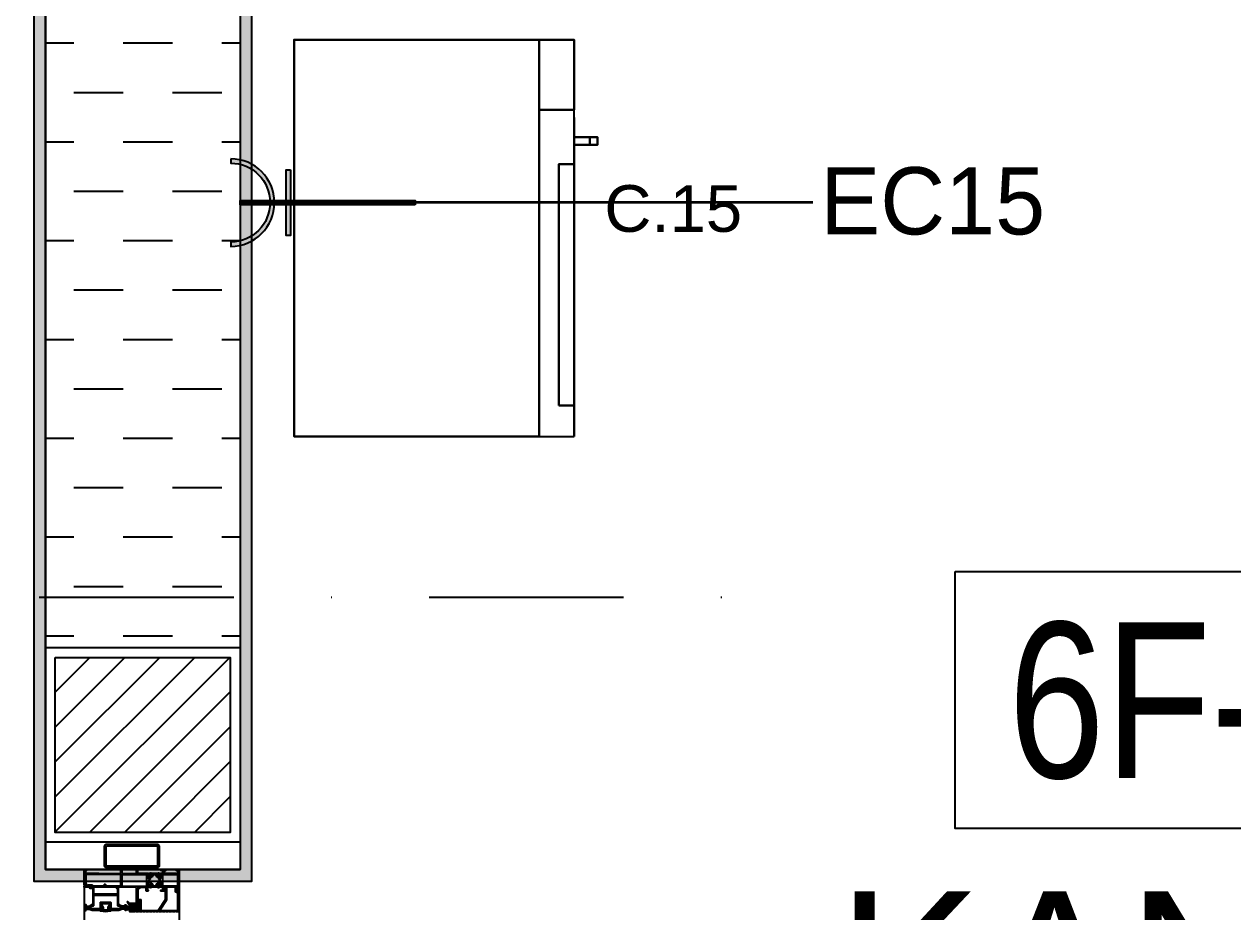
# Model space of a CAD drawing. Extents: x 58467 to 79089, y -33726 to -17391.
# Drawn here: x 75299.8 to 75455.2, y -19559.5 to -19445.4 of the extents above; entities that cross this region are included whole.
import ezdxf
from ezdxf.enums import TextEntityAlignment as Align

# ---------------------------------------------------------------- set-up
doc = ezdxf.new("R2010")
doc.units = 0
doc.header["$LTSCALE"] = 100
for name, pattern in [('DASHDOT2', [0.5, 0.25, -0.125, 0, -0.125]), ('DOT', [0.25, 0, -0.25]), ('HIDDEN2', [0.1875, 0.125, -0.0625])]:
    doc.linetypes.add(name, pattern=pattern)
for name, color, linetype in [('BA_axis', 5, 'DASHDOT2'), ('BA_elev3', 8, 'Continuous'), ('BA_glass', 1, 'Continuous'), ('BA_hatch', 137, 'Continuous'), ('BA_mat_mortar', 145, 'Continuous'), ('BA_str_steel', 72, 'Continuous'), ('BA_text_material', 12, 'Continuous'), ('BA_text_room', 12, 'Continuous'), ('BA_trace_down-str', 214, 'HIDDEN2'), ('BA_wall', 4, 'Continuous'), ('ELEKTRİK', 10, 'Continuous'), ('NW-TR', 253, 'Continuous'), ('NW-ÇELİK', 84, 'Continuous')]:
    doc.layers.add(name, color=color, linetype=linetype)
doc.layers.add('ELK', color=1, linetype='Continuous', lineweight=35)
doc.layers.add('GRC-Ekipman', color=4, linetype='Continuous', lineweight=25)
doc.styles.add('antet', font='arial.ttf')
doc.styles.add('TAKSİM', font='GOTHIC.TTF', dxfattribs={"height": 20})
doc.styles.add('text1', font='arial.ttf', dxfattribs={"height": 20})
doc.styles.add('text2', font='arial.ttf', dxfattribs={"width": 0.8})

# ---------------------------------------------------------------- blocks, each defined once
blk = doc.blocks.new('6. kat kolonlar pl.')
at = {"layer": 'BA_hatch'}
h = blk.add_hatch(dxfattribs=at)
h.set_pattern_fill('ANSI31', color=256, style=0)
h.set_pattern_definition([(45, (-39169.67752357775, 38842.68990381822), (-2.245064030267288, 2.245064030267288), [])])
h.paths.add_polyline_path([(-369.2500344736618, 1449.247845646089), (-346.7522552744267, 1449.245556665817), (-346.7522552744267, 1426.752242993316), (-369.2500344736618, 1426.754531973587)])
at = {"layer": 'BA_str_steel'}
for points in [[(-370.5000297966762, 1450.497728535287), (-345.5023723852355, 1450.497728535287), (-345.5023723852355, 1425.500071123846), (-370.5000297966762, 1425.500071123846)], [(-369.2500344736618, 1449.247845646089), (-346.7522552744267, 1449.245556665817), (-346.7522552744267, 1426.752242993316), (-369.2500344736618, 1426.754531973587)]]:
    blk.add_lwpolyline(points, close=True, dxfattribs=at)
blk = doc.blocks.new('*U176')
blk.add_line((-7.105427357601002e-15, 0), (-5.655920176650397e-14, -695.9999999999999))
at = {"linetype": 'Continuous', "style": 'text1'}
blk.add_attdef('1', text='', height=40, dxfattribs=at).set_placement((0, 38), align=Align.MIDDLE)
blk = doc.blocks.new('AXIS')
at = {"layer": 'BA_axis', "rotation": 90}
blk.add_blockref('*U176', (56.43634496159211, -31967.26667332051), dxfattribs=at)
blk = doc.blocks.new('ACS_AKS122TF2002', base_point=(-434.6, 323.9))
at = {"color": 0, "linetype": 'Continuous'}
for points in [[(-367.599543, 347.090231), (-424.569809, 346.782182, 0.250708), (-424.827988, 346.632187), (-425.421871, 345.603552, -0.290882), (-425.681678, 345.453552), (-427.6352639999999, 345.451876, -0.593545), (-427.895071, 345.901876), (-427.570004, 346.464909, 0.5948399999999999), (-427.744294, 346.764906), (-434.599537, 346.726616), (-434.599537, 345.726633, 0.456047), (-434.399537, 345.526633), (-433.399537, 345.526633, -0.389812), (-433.099537, 345.226633), (-433.099537, 344.226633, -0.441342), (-433.399537, 343.926633), (-434.399537, 343.926633, 0.378527), (-434.599537, 343.726633), (-434.599537, 323.9), (-431.599537, 323.9), (-431.599537, 325.4), (-433.099537, 325.4), (-433.099537, 328.543399, -0.4123520000000001), (-432.950491, 328.693396), (-416.694654, 328.796805), (-416.39081, 329.100649), (-416.090807, 328.800646), (-387.800809, 328.980608, -0.4480149999999999), (-387.599537, 328.780612), (-387.599537, 323.9), (-386.299537, 323.9), (-386.299537, 328.791426, -0.425607), (-386.100809, 328.991422), (-367.599543, 329.109115), (-367.599543, 324.2, 0.413911), (-367.299543, 323.9), (-366.599546, 323.9, 0.413925), (-366.299546, 324.2), (-366.299546, 328.6, -0.414502), (-365.999546, 328.9), (-359.799534, 328.9), (-359.499531, 329.200003), (-359.199528, 328.9), (-358.299534, 328.9), (-357.999531, 329.200003), (-357.699528, 328.9), (-352.299537, 328.9), (-352.299537, 329.100304), (-350.975803, 329.100304, -0.214854), (-350.79608, 328.988052, 0.25331), (-350.629102, 328.837767), (-349.202143, 328.318396, 0.548619), (-348.800678, 328.626451), (-349.026758, 331.210557), (-349.354588, 331.538386, 0.5194270000000001), (-349.689194, 331.448729), (-349.725522, 331.313152, -0.188805), (-349.866943, 331.171731), (-351.999537, 330.600304), (-352.199537, 330.600304, -0.6498729999999999), (-352.379537, 331.140304, 0.236068), (-352.299537, 331.300304), (-352.299537, 335.200304, -0.535184), (-351.999537, 335.500304), (-351.699537, 335.500304), (-350.103739, 334.526225, 0.577016), (-349.799537, 334.696935), (-349.799537, 336.122518, 0.289496), (-350.278527, 336.976069), (-351.372667, 337.643935, -0.5310010000000001), (-351.372667, 338.156065), (-350.278527, 338.823931, 0.277765), (-349.799537, 339.677482), (-349.799537, 341.103065, 0.578538), (-350.103739, 341.273775), (-351.699537, 340.299696), (-351.999537, 340.299696, -0.41362), (-352.299537, 340.599696), (-352.299537, 344.499696, 0.23639), (-352.379537, 344.659696, -0.802701), (-352.199537, 345.199696), (-351.999537, 345.199696), (-349.866943, 344.628269, -0.210853), (-349.689194, 344.351271, 0.587739), (-349.354588, 344.261614), (-349.026758, 344.589443), (-348.800678, 347.173549, 0.549503), (-349.202143, 347.481604), (-350.629102, 346.962233, 0.246021), (-350.79608, 346.811948, -0.316037), (-350.975803, 346.699696), (-352.299537, 346.699696), (-352.299537, 346.9), (-353.500105, 346.9), (-353.500105, 350.4), (-352.600105, 350.4, 0.414471), (-352.300105, 350.7, 0.097579), (-352.340297, 350.969615), (-352.790852, 351.75, 0.188389), (-353.05066, 351.9), (-354.600102, 351.9, 0.413959), (-354.900102, 351.6), (-354.901364, 347.457478, -0.4748), (-355.195809, 347.15753), (-363.499443, 347.113026), (-363.499116, 348.118819, 0.321127), (-363.799116, 348.418819), (-364.199116, 348.418819, 0.397173), (-364.499116, 348.118819), (-364.499544, 347.107598), (-365.799542, 347.1), (-365.799537, 365.6), (-364.499543, 365.6), (-364.499543, 364.4, 0.534724), (-364.199543, 364.1), (-363.799543, 364.1, 0.4139229999999999), (-363.499543, 364.4), (-363.499543, 367.7, 0.33354), (-363.799543, 368), (-364.199543, 368, 0.414505), (-364.499543, 367.7), (-364.499543, 366.8), (-365.999537, 366.8), (-365.999537, 372.7), (-364.499543, 372.7), (-364.499543, 371.8, 0.413911), (-364.199543, 371.5), (-363.799543, 371.5, 0.333135), (-363.499543, 371.8), (-363.499543, 373.6, 0.414517), (-363.799543, 373.9), (-367.299537, 373.9, 0.414511), (-367.599537, 373.6), (-367.599543, 347.090231)], [(-407.499537, 345.073667), (-387.599537, 345.181669), (-387.599537, 330.781925), (-432.799537, 330.494393), (-432.799537, 342.001774, -0.30478), (-432.612037, 342.279881, 0.309046), (-431.299537, 344.226633), (-431.299537, 344.626616, -0.498256), (-430.999537, 344.926616), (-430.1009, 344.925815, -0.408078), (-429.660974, 344.662612, 0.470626), (-428.573347, 343.651876), (-424.636694, 343.653552, 0.255993), (-423.662677, 344.682449, -0.323716), (-423.204063, 344.989538), (-408.599537, 345.067697), (-408.599537, 343.26768, 0.5367649999999999), (-408.399537, 343.06768), (-407.699537, 343.06768, 0.370779), (-407.499537, 343.26768), (-407.499537, 345.073667)], [(-323.399692, 346.903812), (-332.099689, 346.903812), (-332.099689, 349.903812), (-330.399689, 349.903812, 0.414214), (-330.099689, 350.203812), (-330.099689, 350.766495, 0.238131), (-330.221569, 351.007893), (-331.351393, 351.841551, 0.160274), (-331.529513, 351.900152), (-335.799655, 351.900152, 0.414214), (-336.299655, 351.400152), (-336.299655, 350.400152), (-333.599689, 350.400152), (-333.599689, 347.200152, -0.414214), (-333.899689, 346.900152), (-336.299689, 346.900152), (-336.299689, 346.699848), (-337.623423, 346.699848, -0.286634), (-337.803146, 346.8121, 0.194273), (-337.970124, 346.962385), (-339.397083, 347.481756, 0.548619), (-339.798547, 347.173701), (-339.572467, 344.589596), (-339.244638, 344.261766, 0.57735), (-338.910031, 344.351424), (-338.873704, 344.487, -0.267949), (-338.732283, 344.628421), (-336.599689, 345.199848), (-336.399689, 345.199848, -0.720759), (-336.219689, 344.659848, 0.236068), (-336.299689, 344.499848), (-336.299689, 340.599848, -0.414214), (-336.599689, 340.299848), (-336.899689, 340.299848), (-338.495487, 341.273927, 0.5855239999999999), (-338.799689, 341.103217), (-338.799689, 339.677634, 0.261413), (-338.320699, 338.824083), (-337.226559, 338.156217, -0.561174), (-337.226559, 337.644087), (-338.320699, 336.976221, 0.261413), (-338.799689, 336.122671), (-338.799689, 334.697087, 0.5855239999999999), (-338.495487, 334.526377), (-336.899689, 335.500456), (-336.599689, 335.500456, -0.414214), (-336.299689, 335.200456), (-336.299689, 331.300456, 0.236068), (-336.219689, 331.140456, -0.720759), (-336.399689, 330.600456), (-336.599689, 330.600456), (-338.732283, 331.171883, -0.267949), (-338.873704, 331.313305), (-338.910031, 331.448881, 0.57735), (-339.244638, 331.538538), (-339.572467, 331.210709), (-339.798547, 328.626603, 0.548619), (-339.397083, 328.318549), (-337.970124, 328.837919, 0.194273), (-337.803146, 328.988205, -0.286634), (-337.623423, 329.100456), (-336.299689, 329.100456), (-336.299689, 328.900152), (-333.899689, 328.900152, -0.414214), (-333.599689, 328.600152), (-333.599689, 325.400152), (-336.299655, 325.400152), (-336.299655, 324.400152, 0.414214), (-335.799655, 323.900152), (-331.529513, 323.900152, 0.160274), (-331.351393, 323.958753), (-330.221569, 324.792411, 0.238131), (-330.099689, 325.03381), (-330.099689, 325.596492, 0.414214), (-330.399689, 325.896492), (-332.099689, 325.896492), (-332.099689, 328.896492), (-323.399692, 328.896492), (-323.099689, 329.196495), (-322.799686, 328.896492), (-314.099689, 328.896492), (-314.099689, 325.896492), (-315.799689, 325.896492, 0.414214), (-316.099689, 325.596492), (-316.099689, 325.03381, 0.238131), (-315.977809, 324.792411), (-314.847985, 323.958753, 0.160274), (-314.669865, 323.900152), (-312.899689, 323.900152, 0.414214), (-312.599689, 324.200152), (-312.599689, 351.600152, 0.414214), (-312.899689, 351.900152), (-314.669865, 351.900152, 0.160274), (-314.847985, 351.841551), (-315.977809, 351.007893, 0.238131), (-316.099689, 350.766495), (-316.099689, 350.203812, 0.414214), (-315.799689, 349.903812), (-314.099689, 349.903812), (-314.099689, 346.903812), (-322.799686, 346.903812), (-323.099689, 346.603809), (-323.399692, 346.903812)]]:
    blk.add_lwpolyline(points, format="xyb", close=True, dxfattribs=at)
for points in [[(-386.299537, 330.790194), (-386.299537, 345.188724), (-354.199537, 345.362939), (-354.199537, 330.994393), (-386.299537, 330.790194)], [(-334.199689, 345.003812), (-314.499689, 345.003812), (-314.499689, 330.796492), (-334.199689, 330.796492), (-334.199689, 345.003812)]]:
    blk.add_lwpolyline(points, close=True, dxfattribs=at)
at = {"color": 4, "linetype": 'Continuous'}
for points in [[(-341.999689, 346.899848), (-346.599689, 346.899848, 0.258618), (-346.938908, 346.711816), (-348.918464, 343.543864, -0.258618), (-349.088074, 343.449848), (-349.13174, 343.449848, -0.131652), (-349.73174, 343.610618), (-350.499689, 344.053993), (-351.483009, 344.621713, 0.131652), (-351.588009, 344.649848), (-351.899689, 344.649848, 0.414214), (-352.299689, 344.249848), (-352.299689, 340.849848, 0.414214), (-351.899689, 340.449848), (-351.588009, 340.449848, 0.131652), (-351.483009, 340.477983), (-350.499689, 341.045703), (-349.73174, 341.489079, -0.131652), (-349.13174, 341.649848), (-348.533765, 341.649848, 0.258618), (-347.685717, 342.119929), (-345.941152, 344.911816, -0.258618), (-345.601933, 345.099848), (-342.997445, 345.099848, -0.258618), (-342.658226, 344.911816), (-340.913661, 342.119929, 0.258618), (-340.065613, 341.649848), (-339.467638, 341.649848, -0.131652), (-338.867638, 341.489079), (-338.106869, 341.049848), (-337.116369, 340.477983, 0.131652), (-337.011369, 340.449848), (-336.699689, 340.449848, 0.414214), (-336.299689, 340.849848), (-336.299689, 344.249848, 0.414214), (-336.699689, 344.649848), (-337.011369, 344.649848, 0.131652), (-337.116369, 344.621713), (-338.106869, 344.049848), (-338.867638, 343.610618, -0.131652), (-339.467638, 343.449848), (-339.511304, 343.449848, -0.258618), (-339.680914, 343.543864), (-341.66047, 346.711816, 0.258618), (-341.999689, 346.899848)], [(-346.599689, 328.900456), (-341.999689, 328.900456, 0.258618), (-341.66047, 329.088489), (-339.680914, 332.25644, -0.258618), (-339.511304, 332.350456), (-339.467638, 332.350456, -0.131652), (-338.867638, 332.189687), (-338.106869, 331.750456), (-337.116369, 331.178591, 0.131652), (-337.011369, 331.150456), (-336.699689, 331.150456, 0.414214), (-336.299689, 331.550456), (-336.299689, 334.950456, 0.414214), (-336.699689, 335.350456), (-337.011369, 335.350456, 0.131652), (-337.116369, 335.322322), (-338.106869, 334.750456), (-338.867638, 334.311226, -0.131652), (-339.467638, 334.150456), (-340.065613, 334.150456, 0.258618), (-340.913661, 333.680376), (-342.658226, 330.888489, -0.258618), (-342.997445, 330.700456), (-345.601933, 330.700456, -0.258618), (-345.941152, 330.888489), (-347.685717, 333.680376, 0.258618), (-348.533765, 334.150456), (-349.13174, 334.150456, -0.131652), (-349.73174, 334.311226), (-350.499689, 334.754602), (-351.483009, 335.322322, 0.131652), (-351.588009, 335.350456), (-351.899689, 335.350456, 0.414214), (-352.299689, 334.950456), (-352.299689, 331.550456, 0.414214), (-351.899689, 331.150456), (-351.588009, 331.150456, 0.131652), (-351.483009, 331.178591), (-350.499689, 331.746311), (-349.73174, 332.189687, -0.131652), (-349.13174, 332.350456), (-349.088074, 332.350456, -0.258618), (-348.918464, 332.25644), (-346.938908, 329.088489, 0.258618), (-346.599689, 328.900456)]]:
    blk.add_lwpolyline(points, format="xyb", close=True, dxfattribs=at)
blk = doc.blocks.new('ACS_04-3004', base_point=(38.2, -51.4))
at = {"color": 1, "linetype": 'Continuous'}
for p, q in [((38.297287, -46.41083), (38.769757, -45.93836)), ((38.595344, -46.044586), (39.550758, -47)), ((39.829437, -47), (41.281454, -45.547984)), ((40.347429, -45.675351), (42.45, -47.777922)), ((41.35, -47.600758), (43.737719, -45.213038)), ((42.21419, -45.420792), (43.793398, -47)), ((44.072078, -47), (45.979429, -45.092649)), ((44.080952, -45.166234), (45.914719, -47)), ((46.152256, -45.116217), (48.036039, -47)), ((46.19339799999999, -47), (47.84619, -45.347208)), ((48.15, -47.164719), (49.712952, -45.601766)), ((48.608521, -45.451162), (50.157359, -47)), ((50.436039, -47), (51.578844, -45.857195)), ((51.064787, -45.786107), (52.27868, -47)), ((40.962027, -50.110051), (42.45, -48.622078)), ((41.35, -48.799242), (42.45, -49.899242)), ((41.44492899999999, -51.015492), (41.809205, -51.379767)), ((41.812637, -51.380761), (42.45, -50.743398)), ((48.15, -47.113961), (49.25, -48.213961)), ((48.15, -49.286039), (49.25, -48.186039)), ((48.15, -49.235281), (49.424685, -50.509966)), ((48.300145, -51.257214), (49.855875, -49.701484))]:
    blk.add_line(p, q, dxfattribs=at)
blk.add_lwpolyline([(39.064887, -45.850243), (45.3, -45), (51.535113, -45.850243, -0.375053), (52.4, -46.841073), (52.4, -47), (49.25, -47), (49.25, -48.9), (49.45, -48.9, -0.56619), (49.891176, -49.635294), (49.091176, -51.135294, -0.780776), (48.15, -50.9), (48.15, -47), (42.45, -47), (42.45, -50.9, -0.780776), (41.508824, -51.135294), (40.708824, -49.635294, -0.56619), (41.15, -48.9), (41.35, -48.9), (41.35, -47), (38.2, -47), (38.2, -46.841073, -0.375053), (39.064887, -45.850243)], format="xyb", close=True, dxfattribs=at)
blk = doc.blocks.new('ACS_01-2064', base_point=(17637.4, 718.4))
at = {"color": 1, "linetype": 'Continuous'}
for p, q in [((17637.4, 728.650033), (17641.19296, 732.442993)), ((17637.4, 730.771353), (17639.07164, 732.442993)), ((17637.4, 730.678242), (17639, 729.078242)), ((17637.772974, 732.426588), (17640.556336, 729.643226)), ((17639.877889, 732.442993), (17642.677657, 729.643226)), ((17640.514514, 729.643226), (17643.314281, 732.442993)), ((17641.99921, 732.442993), (17644.817009, 729.6251940000001)), ((17642.635834, 729.643226), (17645.435601, 732.442993)), ((17643.3, 728.186072), (17647.433392, 732.3194639999999)), ((17644.12053, 732.442993), (17647.684862, 728.8786610000001)), ((17646.241851, 732.442993), (17647.844757, 730.840087)), ((17646.284862, 729.049614), (17647.441121, 730.205872)), ((17637.4, 728.556921), (17639, 726.956921)), ((17637.4, 726.528712), (17639, 728.1287120000001)), ((17637.4, 726.435601), (17639, 724.835601)), ((17637.4, 724.407392), (17639, 726.007392)), ((17637.4, 724.3142809999999), (17639, 722.7142809999999)), ((17637.4, 722.286072), (17639, 723.886072)), ((17637.4, 722.19296), (17639, 720.59296)), ((17637.4, 720.164751), (17639, 721.7647509999999)), ((17637.4, 720.07164), (17639.07164, 718.4)), ((17637.756569, 718.4), (17639.067267, 719.7106980000001)), ((17639.87829, 718.4004), (17640.8496, 719.37171)), ((17639.968545, 719.624415), (17640.707479, 718.8854809999999)), ((17643.3, 729.020882), (17644.7, 727.620882)), ((17643.3, 726.064751), (17644.7, 727.464751)), ((17643.3, 726.8995620000001), (17644.7, 725.499562)), ((17643.3, 723.9434309999999), (17644.7, 725.343431)), ((17643.3, 724.778242), (17644.915443, 723.1627990000001)), ((17644.640689, 723.1627990000001), (17646.152458, 724.674568)), ((17645.536763, 724.6627990000001), (17647.036763, 723.1627990000001)), ((17646.273093, 724.795204), (17647.684862, 726.2069730000001)), ((17646.284862, 728.1573400000001), (17647.516495, 726.925708)), ((17646.284862, 726.9282929999999), (17646.47457, 727.1180009999999)), ((17646.284862, 726.03602), (17647.684862, 724.63602)), ((17646.47457, 727.1180009999999), (17647.684862, 728.3282929999999)), ((17646.762009, 723.1627990000001), (17647.962009, 724.362799)), ((17647.516495, 726.925708), (17647.684862, 726.75734)), ((17647.958083, 724.362799), (17649.158083, 723.1627990000001)), ((17648.883329, 723.1627990000001), (17650.083329, 724.362799)), ((17650.079404, 724.362799), (17651.279404, 723.1627990000001)), ((17651.00465, 723.1627990000001), (17652.20465, 724.362799)), ((17652.200724, 724.362799), (17652.838444, 723.725079)), ((17652.998647, 723.564876), (17654.160835, 722.402688)), ((17653.178815, 723.215644), (17653.549959, 723.586789)), ((17653.900754, 721.8162629999999), (17654.271898, 722.187407))]:
    blk.add_line(p, q, dxfattribs=at)
for points in [[(17647.684862, 729.27647), (17647.684862, 724.512799, 0.414214), (17647.834862, 724.362799), (17652.844949, 724.362799, -0.280668), (17653.289301, 724.09204), (17654.699308, 721.358931, -1), (17654.254956, 721.12969), (17652.957557, 723.644524, 0.56102), (17652.702191, 723.6629379999999), (17652.389816, 723.225613, -0.242318), (17652.267697, 723.1627990000001), (17643.8, 723.1627990000001, -0.414354), (17643.3, 723.663038), (17643.3, 729.443226, 0.414214), (17643.1, 729.643226), (17639.2, 729.643226, 0.41423), (17639, 729.443215), (17639, 719.9, 0.414214), (17639.3, 719.6), (17639.85, 719.6, 0.414214), (17640.15, 719.9), (17640.15, 720.00073, -1.000411), (17640.85, 720.000443), (17640.85, 719.4, -0.414223), (17639.849967, 718.4), (17637.7, 718.4, -0.4142270000000001), (17637.4, 718.700014), (17637.4, 731.942993, -0.414297), (17637.900143, 732.442993), (17647.104349, 732.442993, -0.339454), (17647.587312, 732.072402), (17647.879751, 730.981004, -0.513108), (17647.725311, 730.792486), (17647.625528, 730.792486, 0.513383), (17647.368184, 730.478078), (17647.679751, 729.315293), (17647.684862, 729.27647)], [(17646.284862, 724.862799), (17646.284862, 729.443226, 0.414232), (17646.084849, 729.643226), (17644.9, 729.643226, 0.414214), (17644.7, 729.443226), (17644.7, 724.862817, 0.4142399999999999), (17644.9, 724.6627990000001), (17646.084844, 724.6627990000001, 0.4142399999999999), (17646.284862, 724.862799)]]:
    blk.add_lwpolyline(points, format="xyb", close=True, dxfattribs=at)
for centre, radius, start, end in [((17639.3, 719.9), 0.3, 180, 270), ((17647.534862, 729.27647), 0.15, 0, 15)]:
    blk.add_arc(centre, radius, start, end, dxfattribs=at)
blk = doc.blocks.new('ACS_09-2880', base_point=(60.94999300000001, -60.5))
at = {"color": 1, "linetype": 'Continuous'}
for p, q in [((61.899993, -55.32131999999999), (60.94999300000001, -54.37132)), ((60.94999300000001, -55.32131999999999), (61.899993, -54.37132)), ((61.899993, -57.442641), (60.94999300000001, -56.49264100000001)), ((60.94999300000001, -57.442641), (61.899993, -56.49264100000001)), ((61.899993, -59.563961), (60.94999300000001, -58.613961)), ((60.94999300000001, -59.563961), (61.899993, -58.613961)), ((61.907064, -53.207071), (61.892922, -53.19292900000001)), ((61.899993, -54.839179), (66.7, -54.339179)), ((61.899993, -55.34188399999999), (66.7, -54.84188399999999)), ((61.899993, -55.844589), (66.7, -55.344589)), ((61.899993, -56.347295), (66.7, -55.847295)), ((61.899993, -56.85), (66.7, -56.35)), ((61.899993, -56.85), (66.7, -57.35)), ((61.899993, -56.85), (66.7, -56.85)), ((61.899993, -57.35270500000001), (66.7, -57.85270500000001)), ((61.899993, -57.855411), (66.7, -58.355411)), ((61.899993, -58.358116), (66.7, -58.858116)), ((61.899993, -58.86082099999999), (66.7, -59.36082099999999))]:
    blk.add_line(p, q, dxfattribs=at)
blk.add_lwpolyline([(61.899993, -53.2), (61.899993, -60.5), (60.94999300000001, -60.5), (60.94999300000001, -53.2), (61.899993, -53.2)], close=True, dxfattribs=at)
blk = doc.blocks.new('ACS_AKS122A01', base_point=(17472.447571, 1075.748261))
at = {"color": 0, "linetype": 'Continuous'}
blk.add_lwpolyline([(17470.847571, 1099.948261), (17470.847571, 1078.048261, -0.414238), (17470.347531, 1077.548261), (17469.597571, 1077.548261, 0.414214), (17467.597571, 1075.548261), (17467.597571, 1071.348261, 0.41422), (17468.097582, 1070.848261), (17468.797571, 1070.848261), (17469.597571, 1072.348261), (17468.797571, 1073.848261), (17468.797571, 1075.548261, -0.41423), (17469.597615, 1076.348261), (17470.647571, 1076.348261), (17470.647571, 1075.748261), (17472.447571, 1075.748261), (17472.447571, 1101.948261, 0.414214), (17472.147571, 1102.248261), (17468.467435, 1102.248261), (17468.167435, 1101.948261), (17466.649181, 1101.948261), (17466.349181, 1102.248261), (17464.230927, 1102.248261), (17463.930927, 1101.948261), (17462.412673, 1101.948261), (17462.112673, 1102.248261), (17459.994419, 1102.248261), (17459.694419, 1101.948261), (17458.176165, 1101.948261), (17457.876165, 1102.248261), (17455.757911, 1102.248261), (17455.457911, 1101.948261), (17453.939657, 1101.948261), (17453.639657, 1102.248261), (17451.521403, 1102.248261), (17451.221403, 1101.948261), (17449.703149, 1101.948261), (17449.403149, 1102.248261), (17447.284895, 1102.248261), (17446.984895, 1101.948261), (17445.466641, 1101.948261), (17445.166641, 1102.248261), (17443.048387, 1102.248261), (17442.748387, 1101.948261), (17441.230133, 1101.948261), (17440.930133, 1102.248261), (17438.811879, 1102.248261), (17438.511879, 1101.948261), (17436.993625, 1101.948261), (17436.693625, 1102.248261), (17434.575371, 1102.248261), (17434.275371, 1101.948261), (17432.757117, 1101.948261), (17432.457117, 1102.248261), (17430.338863, 1102.248261), (17430.038863, 1101.948261), (17428.520609, 1101.948261), (17428.220609, 1102.248261), (17426.102355, 1102.248261), (17425.802355, 1101.948261), (17424.284101, 1101.948261), (17423.984101, 1102.248261), (17421.865847, 1102.248261), (17421.565847, 1101.948261), (17420.047593, 1101.948261), (17419.747593, 1102.248261), (17417.629339, 1102.248261), (17417.329339, 1101.948261), (17415.811085, 1101.948261), (17415.511085, 1102.248261), (17409.356567, 1102.248261, 0.414238), (17408.856567, 1101.74822), (17408.856567, 1099.948259, 0.414251), (17409.156606, 1099.648259), (17409.856567, 1099.648259, 0.414254), (17410.156567, 1099.948301), (17410.156567, 1101.048261), (17411.506567, 1101.048261), (17411.506567, 1094.148261), (17410.156567, 1094.148261), (17410.156567, 1095.248258, 0.414243), (17409.856538, 1095.548258), (17409.156567, 1095.548258, 0.414243), (17408.856567, 1095.248229), (17408.856567, 1093.748259, 0.414214), (17409.356567, 1093.248259), (17412.762709, 1093.248259), (17412.762709, 1096.948261), (17413.231148, 1098.696498, 0.493248), (17413.037896, 1098.948261), (17412.762709, 1098.948261), (17412.762709, 1100.248261, -0.414214), (17412.962709, 1100.448261), (17445.279752, 1100.448261, -0.249985), (17445.694962, 1100.226831), (17454.831271, 1086.609107, -0.148818), (17455.000852, 1086.051968), (17455.000852, 1073.421922), (17454.324735, 1073.421922, 0.659185), (17453.962463, 1072.577307), (17455.338552, 1071.130472, 0.6772859999999999), (17456.200852, 1071.475068), (17456.200852, 1085.923641, 0.11575), (17455.783373, 1087.702839), (17447.426163, 1100.159303, -0.55665), (17447.60529, 1100.448261), (17470.347571, 1100.448261, -0.414214), (17470.847571, 1099.948261)], format="xyb", close=True, dxfattribs=at)
blk = doc.blocks.new('ACS_AKS122A02', base_point=(-167.351368, 6.8))
at = {"color": 0, "linetype": 'Continuous'}
for points in [[(-163.503112, 29.937767, -0.414214), (-167.003112, 33.437767, -0.414214), (-163.503112, 36.937767), (-151.401556, 36.937767, -0.414214), (-150.501556, 36.037767), (-150.501556, 35.437767), (-152.001556, 35.437767), (-152.001556, 31.937767), (-151.401556, 31.937767, -0.414214), (-150.501556, 31.037767), (-150.501556, 30.837767), (-152.001556, 30.837767), (-152.001556, 29.037758, 0.414214), (-151.501556, 28.537758), (-146.701559, 28.537758), (-146.401556, 28.237755), (-146.101553, 28.537758), (-141.301556, 28.537758, 0.414214), (-140.801556, 29.037758), (-140.801556, 30.837767), (-142.301556, 30.837767), (-142.301556, 31.037767, -0.414214), (-141.401556, 31.937767), (-140.801556, 31.937767), (-140.801556, 35.437767), (-142.301556, 35.437767), (-142.301556, 36.037767, -0.414214), (-141.401556, 36.937767), (-129.3, 36.937767, -1), (-129.3, 29.937767), (-129.551556, 29.937767, 0.414214), (-129.801556, 29.687767), (-129.801556, 7.902363, -0.414214), (-130.101556, 7.602363), (-132.151556, 7.602363, -0.414214), (-132.301556, 7.752363000000001), (-132.301556, 8.44585, -0.414214), (-132.151556, 8.59585), (-131.301556, 8.59585), (-131.301556, 16.192944, 0.420112), (-131.607585, 16.492884), (-146.376556, 16.19602), (-161.195527, 16.493889, 0.420112), (-161.501556, 16.193949), (-161.501556, 8.503322, -0.414214), (-162.501556, 7.503322), (-164.059146, 7.503322, 0.267949), (-164.318954, 7.353322), (-164.551812, 6.95, -0.267949), (-164.81162, 6.8), (-166.551368, 6.8, -0.414214), (-166.701368, 6.95), (-166.701368, 7.25, 0.414214), (-166.851368, 7.4), (-167.351368, 7.4), (-167.351368, 7.456135000000001, -0.408072), (-166.372379, 8.455914), (-163.201013, 8.696808, 0.412623), (-163.001556, 8.896264), (-163.001556, 29.687767, 0.414214), (-163.251556, 29.937767), (-163.503112, 29.937767)], [(-165.503112, 33.437767, 0.414214), (-163.503112, 31.437767), (-162.501556, 31.437767, -0.414214), (-161.501556, 30.437767), (-161.501556, 17.99602, 0.414214), (-161.201556, 17.69602), (-161.301556, 17.69602), (-131.451556, 17.69602, 0.414214), (-131.301556, 17.84602), (-131.301556, 30.437767, -0.414214), (-130.301556, 31.437767), (-129.3, 31.437767, 1), (-129.3, 35.437767), (-139.001556, 35.437767, 0.414214), (-139.301556, 35.137767), (-139.301556, 27.937758, -0.414214), (-140.301556, 26.937758), (-152.501556, 26.937758, -0.414214), (-153.501556, 27.937758), (-153.501556, 35.137767, 0.414214), (-153.801556, 35.437767), (-163.503112, 35.437767, 0.414214), (-165.503112, 33.437767)]]:
    blk.add_lwpolyline(points, format="xyb", close=True, dxfattribs=at)
blk = doc.blocks.new('zewsgyt')
at = {"layer": 'NW-TR', "lineweight": 25}
h = blk.add_hatch(dxfattribs=at)
h.set_pattern_fill('ANSI32', color=256, scale=0.1, style=0)
h.set_pattern_definition([(315, (42410.65194688524, -31970.27409260716), (-0.6735192090801866, -0.6735192090801863), []), (315, (42411.10095988525, -31970.27409260716), (-0.6735192090801866, -0.6735192090801863), [])])
edge = h.paths.add_edge_path()
edge.add_line((42426.65947901581, -31999.03561170206), (42433.25947901581, -31999.03561170206))
edge.add_arc((42433.25947901581, -31999.23561170206), 0.1999999999970896, 0, 90, ccw=False)
edge.add_line((42433.45947901581, -31999.23561170206), (42433.45947901581, -32001.83561170206))
edge.add_arc((42433.25947901581, -32001.83561170206), 0.1999999999970896, -90, 0, ccw=False)
edge.add_line((42433.25947901581, -32002.03561170206), (42426.65947901581, -32002.03561170206))
edge.add_arc((42426.65947901581, -32001.83561170206), 0.2000000000043656, 180.0000000010422, 270.0000000020844, ccw=False)
edge.add_line((42426.45947901581, -32001.83561170206), (42426.45947901581, -31999.23561170206))
edge.add_arc((42426.65947901581, -31999.23561170206), 0.1999999999970896, 89.99999999791561, 179.9999999989578, ccw=False)
edge = h.paths.add_edge_path(flags=16)
edge.add_line((42426.75947901581, -31999.23561170206), (42433.15947901581, -31999.23561170206))
edge.add_arc((42433.15947901581, -31999.33561170206), 0.09999999999854481, -2.084391326206969e-09, 90, ccw=False)
edge.add_line((42433.25947901581, -31999.33561170206), (42433.25947901581, -32001.73561170206))
edge.add_arc((42433.15947901581, -32001.73561170206), 0.09999999999854481, -90, 0, ccw=False)
edge.add_line((42433.15947901581, -32001.83561170206), (42426.75947901581, -32001.83561170206))
edge.add_arc((42426.75947901582, -32001.73561170206), 0.1000000000021828, 180, 269.99999999583116, ccw=False)
edge.add_line((42426.65947901581, -32001.73561170206), (42426.65947901581, -31999.33561170206))
edge.add_arc((42426.75947901582, -31999.33561170206), 0.1000000000058208, 90.00000000416878, 180.0000000020844, ccw=False)
at = {"layer": 'BA_elev3'}
for points in [[(42423.84140858768, -32002.26665812147), (42423.85229846444, -32199.76703207077)], [(42436.03382884154, -32002.26665812147), (42436.03710598237, -32199.76703207077)]]:
    blk.add_lwpolyline(points, dxfattribs=at)
at = {"layer": 'NW-ÇELİK', "lineweight": 25}
for points in [[(42426.65947901581, -31999.03561170206), (42433.25947901581, -31999.03561170206, -0.4142135623730951), (42433.45947901581, -31999.23561170206), (42433.45947901581, -32001.83561170206, -0.4142135623730951), (42433.25947901581, -32002.03561170206), (42426.65947901581, -32002.03561170206, -0.4142135623730951), (42426.45947901581, -32001.83561170206), (42426.45947901581, -31999.23561170206, -0.4142135623730951)], [(42426.75947901581, -31999.23561170206), (42433.15947901581, -31999.23561170206, -0.4142135623730951), (42433.25947901581, -31999.33561170206), (42433.25947901581, -32001.73561170206, -0.4142135623730951), (42433.15947901581, -32001.83561170206), (42426.75947901581, -32001.83561170206, -0.4142135623730951), (42426.65947901581, -32001.73561170206), (42426.65947901581, -31999.33561170206, -0.4142135623730951)]]:
    blk.add_lwpolyline(points, format="xyb", close=True, dxfattribs=at)
at = {"color": 2, "yscale": 0.1, "zscale": 0.01, "rotation": 180}
for name, p, xscale in [('ACS_AKS122TF2002', (42423.84136228768, -32002.26665812147), -0.1), ('ACS_AKS122A02', (42424.48851310768, -32004.49186120146), -0.1), ('ACS_AKS122A01', (42436.04142369768, -32005.06667360144), -0.1), ('ACS_09-2880', (42423.97139353768, -32006.82165802146), -0.1), ('ACS_04-3004', (42425.87138830769, -32007.05667357145), -0.1), ('ACS_09-2880', (42429.19139345768, -32006.82165802146), 0.1), ('ACS_09-2880', (42429.90748824769, -32006.88667358148), 0.1), ('ACS_01-2064', (42431.11142342768, -32006.14235100148), 0.1)]:
    blk.add_blockref(name, p, dxfattribs=dict(at, xscale=xscale))
blk = doc.blocks.new('*U42')
blk.add_lwpolyline([(-36.00000000008004, 0), (36.00000000008004, 0), (36.00000000008004, -32.99999999780266), (-36.00000000008004, -32.99999999780266)], close=True)
at = {"color": 7, "style": 'text2', "width": 0.8}
blk.add_attdef('10000', text='', height=20, dxfattribs=at).set_placement((0, -16.49999999890861), align=Align.MIDDLE)
at = {"color": 7, "style": 'text1'}
for tag, p in [('MAHAL', (0, -48.49999999783176)), ('M²', (0, -75.89999999782594))]:
    blk.add_attdef(tag, text='', height=20, dxfattribs=at).set_placement(p, align=Align.MIDDLE)
blk = doc.blocks.new('mikrodalda f.23lt')
at = {"color": 251}
blk.add_line((-2.0731677068e-06, -31.5), (50.99999792683229, -31.50000335653022), dxfattribs=at)
blk.add_lwpolyline([(-2.3693282856e-06, -36), (50.99999763067171, -36.00000335653021), (50.99999999998543, -3.3565302147e-06), (0, 0)], close=True)
at = {"color": 251, "extrusion": (-6.58144555e-08, -0.9999999999999979, 0), "elevation": 35.99999999999815}
blk.add_lwpolyline([(-3.69928e-11, 89.99999999999505), (-3.69928e-11, 120.5999999999934), (40.9999999999631, 120.5999999999934), (40.9999999999631, 89.99999999999505)], close=True, dxfattribs=at)
at = {"color": 251}
for points in [[(8.322632579511263, -33.99577466357731, 105.2322794016155), (11.09039953247702, -33.9957748457382, 108.0000463545818)], [(9.322632579511263, -33.99577472939564, 108.2322794016154), (12.09039953247702, -33.99577491154196, 111.0000463545817)], [(15.35700437473133, -33.99577512653195, 98.2666521916577), (16.74088785122149, -33.99577521761239, 99.65053566814072)], [(18.25353121137595, -33.99577531717659, 108.270338061407), (19.63741468785156, -33.99577540825703, 109.6542215378901)], [(18.25353121137595, -33.99577531717659, 103.4987394529878), (19.63741468785156, -33.99577540825703, 104.8826229294708)], [(24.21969013554917, -33.99577570983093, 98.2666521916577), (25.60357361203933, -33.99577580091136, 99.65053566814072)], [(27.1162169721938, -33.99577590046102, 103.4987394529878), (28.5001004486694, -33.99577599154145, 104.8826229294708)], [(27.1162169721938, -33.99577590046102, 108.270338061407), (28.5001004486694, -33.99577599154145, 109.6542215378901)]]:
    blk.add_polyline3d(points, dxfattribs=at)
blk.add_point((50.99999999998543, -3.3565302147e-06))
for points in [[(3.999997762293787, -34.0000002632587, 93.99999999999464), (3.999997762293787, -34.0000002632587, 116.5999999999933), (34.99999776229379, -34.00000230350997, 116.5999999999933), (34.99999776229379, -34.00000230350997, 93.99999999999464)], [(3.999997762293787, -34.0000002632587, 93.99999999999464), (3.999997630671714, -36.00000026325871, 93.99999999999464), (34.99999763067171, -36.00000230350997, 93.99999999999464), (34.99999776229379, -34.00000230350997, 93.99999999999464)], [(3.999997762293787, -34.0000002632587, 116.5999999999934), (3.999997630671714, -36.00000026325871, 116.5999999999934), (34.99999763067171, -36.00000230350997, 116.5999999999933), (34.99999776229379, -34.00000230350997, 116.5999999999934)], [(3.999997762293787, -34.0000002632587, 93.99999999999464), (3.999997762293787, -34.0000002632587, 116.5999999999933), (3.999997630671714, -36.00000026325871, 116.5999999999933), (3.999997630671714, -36.00000026325871, 93.99999999999464)], [(34.99999776229379, -34.00000230350997, 93.99999999999464), (34.99999776229379, -34.00000230350997, 116.5999999999933), (34.99999763067171, -36.00000230350997, 116.5999999999933), (34.99999763067171, -36.00000230350997, 93.99999999999464)]]:
    blk.add_3dface(points, dxfattribs=at)
mesh = blk.add_polymesh((6, 3))
for k, corner in enumerate([(50.99999792683229, -31.50000335653022, 120.5999999999931), (50.99999792683229, -31.50000335653022, 89.99999999999486), (50.99999792683229, -31.50000335653022, 89.99999999999486), (-2.0731677068e-06, -31.5, 120.5999999999931), (-2.0731677068e-06, -31.5, 89.99999999999486), (-2.0731677068e-06, -31.5, 89.99999999999486), (0, 0, 120.5999999999931), (0, 0, 89.99999999999486), (-2.0731677068e-06, -31.5, 89.99999999999486), (50.99999999998543, -3.3565302147e-06, 120.5999999999931), (50.99999999998543, -3.3565302147e-06, 89.99999999999486), (50.99999792683229, -31.50000335653022, 89.99999999999486), (50.99999999998543, -3.3565302147e-06, 120.5999999999931), (50.99999999998543, -3.3565302147e-06, 120.5999999999931), (50.99999792683229, -31.50000335653022, 120.5999999999931), (0, 0, 120.5999999999931), (0, 0, 120.5999999999931), (-2.0731677068e-06, -31.5, 120.5999999999931)]):
    mesh.set_mesh_vertex(divmod(k, 3), corner)
mesh = blk.add_polymesh((6, 3), dxfattribs=at)
for k, corner in enumerate([(50.99999763067171, -36.00000335653021, 120.5999999999931), (50.99999763067171, -36.00000335653021, 89.99999999999486), (50.99999763067171, -36.00000335653021, 89.99999999999486), (41.99999763067171, -36.00000276420906, 120.5999999999931), (41.99999763067171, -36.00000276420906, 89.99999999999486), (41.99999763067171, -36.00000276420906, 89.99999999999486), (41.99999792683229, -31.50000276420906, 120.5999999999931), (41.99999792683229, -31.50000276420906, 89.99999999999486), (41.99999763067171, -36.00000276420906, 89.99999999999486), (50.99999792683229, -31.50000335653022, 120.5999999999931), (50.99999792683229, -31.50000335653022, 89.99999999999486), (50.99999763067171, -36.00000335653021, 89.99999999999486), (50.99999792683229, -31.50000335653022, 120.5999999999931), (50.99999792683229, -31.50000335653022, 120.5999999999931), (50.99999763067171, -36.00000335653021, 120.5999999999931), (41.99999792683229, -31.50000276420906, 120.5999999999931), (41.99999792683229, -31.50000276420906, 120.5999999999931), (41.99999763067171, -36.00000276420906, 120.5999999999931)]):
    mesh.set_mesh_vertex(divmod(k, 3), corner)
mesh = blk.add_polymesh((6, 3), dxfattribs=at)
for k, corner in enumerate([(38.50972134414769, -39.00036161330354, 103.725914162656), (38.50972134414769, -39.00036161330354, 102.725914162656), (38.50972134414769, -39.00036161330354, 102.725914162656), (37.50972134414769, -39.00036154749978, 103.725914162656), (37.50972134414769, -39.00036154749978, 102.725914162656), (37.50972134414769, -39.00036154749978, 102.725914162656), (37.50972154158808, -36.00036154749978, 103.725914162656), (37.50972154158808, -36.00036154749978, 102.725914162656), (37.50972134414769, -39.00036154749978, 102.725914162656), (38.50972154158808, -36.00036161330354, 103.725914162656), (38.50972154158808, -36.00036161330354, 102.725914162656), (38.50972134414769, -39.00036161330354, 102.725914162656), (38.50972154158808, -36.00036161330354, 103.725914162656), (38.50972154158808, -36.00036161330354, 103.725914162656), (38.50972134414769, -39.00036161330354, 103.725914162656), (37.50972154158808, -36.00036154749978, 103.725914162656), (37.50972154158808, -36.00036154749978, 103.725914162656), (37.50972134414769, -39.00036154749978, 103.725914162656)]):
    mesh.set_mesh_vertex(divmod(k, 3), corner)
mesh = blk.add_polymesh((6, 3), dxfattribs=at)
for k, corner in enumerate([(38.50972134414769, -39.00036161330354, 109.7259141626556), (38.50972134414769, -39.00036161330354, 108.7259141626557), (38.50972134414769, -39.00036161330354, 108.7259141626557), (37.50972134414769, -39.00036154749978, 109.7259141626556), (37.50972134414769, -39.00036154749978, 108.7259141626557), (37.50972134414769, -39.00036154749978, 108.7259141626557), (37.50972154158808, -36.00036154749978, 109.7259141626556), (37.50972154158808, -36.00036154749978, 108.7259141626557), (37.50972134414769, -39.00036154749978, 108.7259141626557), (38.50972154158808, -36.00036161330354, 109.7259141626556), (38.50972154158808, -36.00036161330354, 108.7259141626557), (38.50972134414769, -39.00036161330354, 108.7259141626557), (38.50972154158808, -36.00036161330354, 109.7259141626556), (38.50972154158808, -36.00036161330354, 109.7259141626556), (38.50972134414769, -39.00036161330354, 109.7259141626556), (37.50972154158808, -36.00036154749978, 109.7259141626556), (37.50972154158808, -36.00036154749978, 109.7259141626556), (37.50972134414769, -39.00036154749978, 109.7259141626556)]):
    mesh.set_mesh_vertex(divmod(k, 3), corner)
mesh = blk.add_polymesh((6, 3), dxfattribs=at)
for k, corner in enumerate([(38.50972134414769, -39.00036161330354, 108.7259141626557), (38.50972134414769, -39.00036161330354, 103.725914162656), (38.50972134414769, -39.00036161330354, 103.725914162656), (37.50972134414769, -39.00036154749978, 108.7259141626557), (37.50972134414769, -39.00036154749978, 103.725914162656), (37.50972134414769, -39.00036154749978, 103.725914162656), (37.50972140996601, -38.00036154749978, 108.7259141626557), (37.50972140996601, -38.00036154749978, 103.725914162656), (37.50972134414769, -39.00036154749978, 103.725914162656), (38.50972140996601, -38.00036161330354, 108.7259141626557), (38.50972140996601, -38.00036161330354, 103.725914162656), (38.50972134414769, -39.00036161330354, 103.725914162656), (38.50972140996601, -38.00036161330354, 108.7259141626557), (38.50972140996601, -38.00036161330354, 108.7259141626557), (38.50972134414769, -39.00036161330354, 108.7259141626557), (37.50972140996601, -38.00036154749978, 108.7259141626557), (37.50972140996601, -38.00036154749978, 108.7259141626557), (37.50972134414769, -39.00036154749978, 108.7259141626557)]):
    mesh.set_mesh_vertex(divmod(k, 3), corner)
blk = doc.blocks.new('A$C50025146')
at = {"layer": 'ELEKTRİK'}
h = blk.add_hatch(color=256, dxfattribs=at)
edge = h.paths.add_edge_path()
edge.add_line((23.70435837441619, 11.25333161261187), (23.70435837441619, 10.69066721622039))
edge.add_ellipse((23.70435837441619, 5.626687648689767), major_axis=(3.580774291992597, -3.580774291992606), ratio=0.9999999999999413, start_angle=134.9999999999983, end_angle=314.9999999999983)
edge.add_line((23.70435837441619, 0.5627080811555061), (23.70435837441619, 4.368476402305532e-05))
edge.add_ellipse((23.70435837441619, 5.626687648689767), major_axis=(3.978638102213783, 3.978638102213774), ratio=0.9999999999999128, start_angle=45.0000000000025, end_angle=225.0000000000025, ccw=False)
for points in [[(16.0258407970905, 9.846670621633166), (16.5885051934838, 9.846670621633166), (16.5885051934838, 1.406704675742731), (16.0258407970905, 1.406704675742731)], [(6.940050297998823e-05, 5.345355450490388), (6.940050297998823e-05, 5.908019846885509), (22.50664525620232, 5.908019846885509), (22.50664525620232, 5.345355450490388)]]:
    blk.add_hatch(color=256, dxfattribs=at).paths.add_polyline_path(points)
at = {"layer": 'ELEKTRİK', "elevation": 4.798666618537076e-08}
blk.add_lwpolyline([(23.70435837441437, 4.368476402305532e-05), (23.70435837441619, 0.5627080811555061, -0.9999999999999944), (23.70435837441619, 10.69066721622039), (23.70435837441619, 11.25333161261187, 0.9999999999999944)], format="xyb", close=True, dxfattribs=at)
at = {"layer": 'ELEKTRİK'}
for points, elevation in [([(16.0258407970905, 1.406704675742731), (16.0258407970905, 9.846670621633166), (16.5885051934838, 9.846670621633166), (16.5885051934838, 1.406704675742731)], 4.791194770819646e-08), ([(6.940050297998823e-05, 5.908019846885509), (22.50664525620232, 5.908019846885509), (22.50664525620232, 5.345355450490388), (6.940050297998823e-05, 5.345355450490388)], 4.794507297291503e-08)]:
    blk.add_lwpolyline(points, close=True, dxfattribs=dict(at, elevation=elevation))

msp = doc.modelspace()

# ---------------------------------------------------------------- hatches: boundary and pattern name
at = {"layer": 'BA_hatch'}
h = msp.add_hatch(dxfattribs=at)
h.set_pattern_fill('AR-SAND', color=256, scale=0.05, style=0)
h.set_pattern_definition([(37.50000000000001, (32883.73066946991, 12448.20458195318), (-0.08000156479920228, 2.447066186646712), [0, -1.9304, 0, -2.159, 0, -2.06375]), (7.499999999999999, (32883.73066946991, 12448.20458195318), (2.247616415690013, 3.584125502841772), [0, -1.0414, 0, -1.7399, 0, -0.6667500000000001]), (327.5, (32882.16856946991, 12448.20458195318), (3.95496185120729, 0.007185923392728811), [0, -0.635, 0, -2.286, 0, -2.9845]), (317.5, (32882.16856946991, 12448.20458195318), (3.817782262361486, 1.114646616286082), [0, -0.3175, 0, -1.4986, 0, -1.7145])])
h.paths.add_polyline_path([(75327.58523577734, -19555.56209136828), (75327.58523577734, -19554.06209136828), (75302.5875783659, -19554.06209136828), (75302.5875783659, -18970.01672013382), (75116.5855460905, -18969.92368050184), (75116.5855460905, -18971.4236806895), (75301.0875783659, -18971.51597001006), (75301.0875783659, -19555.56209136828)])
h.paths.add_polyline_path([(75327.61279530026, -19128.06240424691), (75329.11279542062, -19128.06224793481), (75329.12298615089, -18969.98561582939), (75327.62298615089, -18969.9832723238)])
h.paths.add_polyline_path([(75329.1122152174, -19137.06224799563), (75327.61221509936, -19137.06240430772), (75327.58523577734, -19555.56209136829), (75329.08523577734, -19555.56209136828)])
at = {"layer": 'BA_hatch', "ltscale": 0.5}
h = msp.add_hatch(dxfattribs=at)
h.set_pattern_fill('DASH', color=256, scale=2, style=0)
h.set_pattern_definition([(0, (32888.20617733557, 12448.20458195318), (6.35, 6.35), [6.35, -6.35])])
h.paths.add_polyline_path([(75302.5875783659, -19076.56205703414), (75327.58523577734, -19076.56205703414), (75327.58523577734, -18970.01756642348), (75302.5875783659, -18970.01672013382)])
h.paths.add_polyline_path([(75302.5875783659, -19525.5620909088), (75327.58523577734, -19525.5620909088), (75327.58523577734, -19101.55971444558), (75302.5875783659, -19101.55971444558)])
h.paths.add_polyline_path([(75322.5875783659, -19550.55974832024), (75302.5875783659, -19550.55974832024), (75302.5875783659, -19554.06209136828), (75322.5875783659, -19554.06209136828)])

# ---------------------------------------------------------------- linework, layer by layer
at = {"layer": 'BA_mat_mortar'}
for points in [[(75327.58523577734, -19550.55974832024), (75327.58523577734, -19554.06209136828), (75302.5875783659, -19554.06209136828), (75302.5875783659, -18970.01672013382), (75116.5855460905, -18969.92368050184), (75116.5855460905, -18971.4236806895), (75301.0875783659, -18971.51597001006), (75301.0875783659, -19555.56209136828), (75329.08523577734, -19555.56209136828), (75329.08523577734, -19137.0622508071)], [(75327.58523577734, -19101.55971444558), (75327.58523577734, -19525.5620909088)]]:
    msp.add_lwpolyline(points, dxfattribs=at)
at = {"layer": 'BA_wall'}
for points in [[(75302.5875783659, -18970.01672013382), (75302.5875783659, -19554.06209136828)], [(75327.58523577734, -19101.55971444558), (75327.58523577734, -19525.5620909088)], [(75327.58523577734, -19550.55974832024), (75327.58523577734, -19554.06209136828)], [(75302.5875783659, -19554.06209136828), (75327.58523577734, -19554.06209136828)]]:
    msp.add_lwpolyline(points, dxfattribs=at)
at = {"layer": 'ELK', "color": 1}
msp.add_line((75401.18717696256, -19468.35755576147), (75327.58523577734, -19468.35755576145), dxfattribs=at)

# ---------------------------------------------------------------- block references
at = {"layer": 'BA_axis'}
msp.add_blockref('AXIS', (74644.14905551478, 12448.20458195318), dxfattribs=at)
at = {"layer": 'BA_glass'}
msp.add_blockref('zewsgyt', (32883.73066946991, 12448.20458195318), dxfattribs=at)
at = {"layer": 'BA_text_room', "color": 7}
msp.add_blockref('*U42', (75455.48388926632, -19515.78910850901), dxfattribs=at).add_auto_attribs({'10000': '6F-10', 'MAHAL': 'KANTİN', 'M²': '#######'})
at = {"layer": 'BA_trace_down-str', "linetype": 'DOT', "ltscale": 0.1, "transparency": 33554687}
msp.add_blockref('6. kat kolonlar pl.', (75673.08760816875, -20976.05981944408), dxfattribs=at)
at = {"layer": 'ELEKTRİK', "rotation": 180}
msp.add_blockref('A$C50025146', (75350.09188103356, -19462.73086811277, -4.794507297291816e-08), dxfattribs=at)
at = {"layer": 'GRC-Ekipman', "linetype": 'Continuous', "rotation": 90}
msp.add_blockref('mikrodalda f.23lt', (75334.5458398163, -19498.44075138567), dxfattribs=at)

# ---------------------------------------------------------------- texts
at = {"layer": 'BA_text_material', "color": 7, "style": 'antet'}
msp.add_text('C.15', height=6, dxfattribs=at).set_placement((75374.40569139429, -19472.12018136827))
at = {"layer": 'ELK', "color": 1, "style": 'TAKSİM'}
msp.add_text('EC15', height=8.64, dxfattribs=at).set_placement((75416.60306667602, -19472.45098949594), align=Align.CENTER)

doc.saveas('drawing.dxf')
